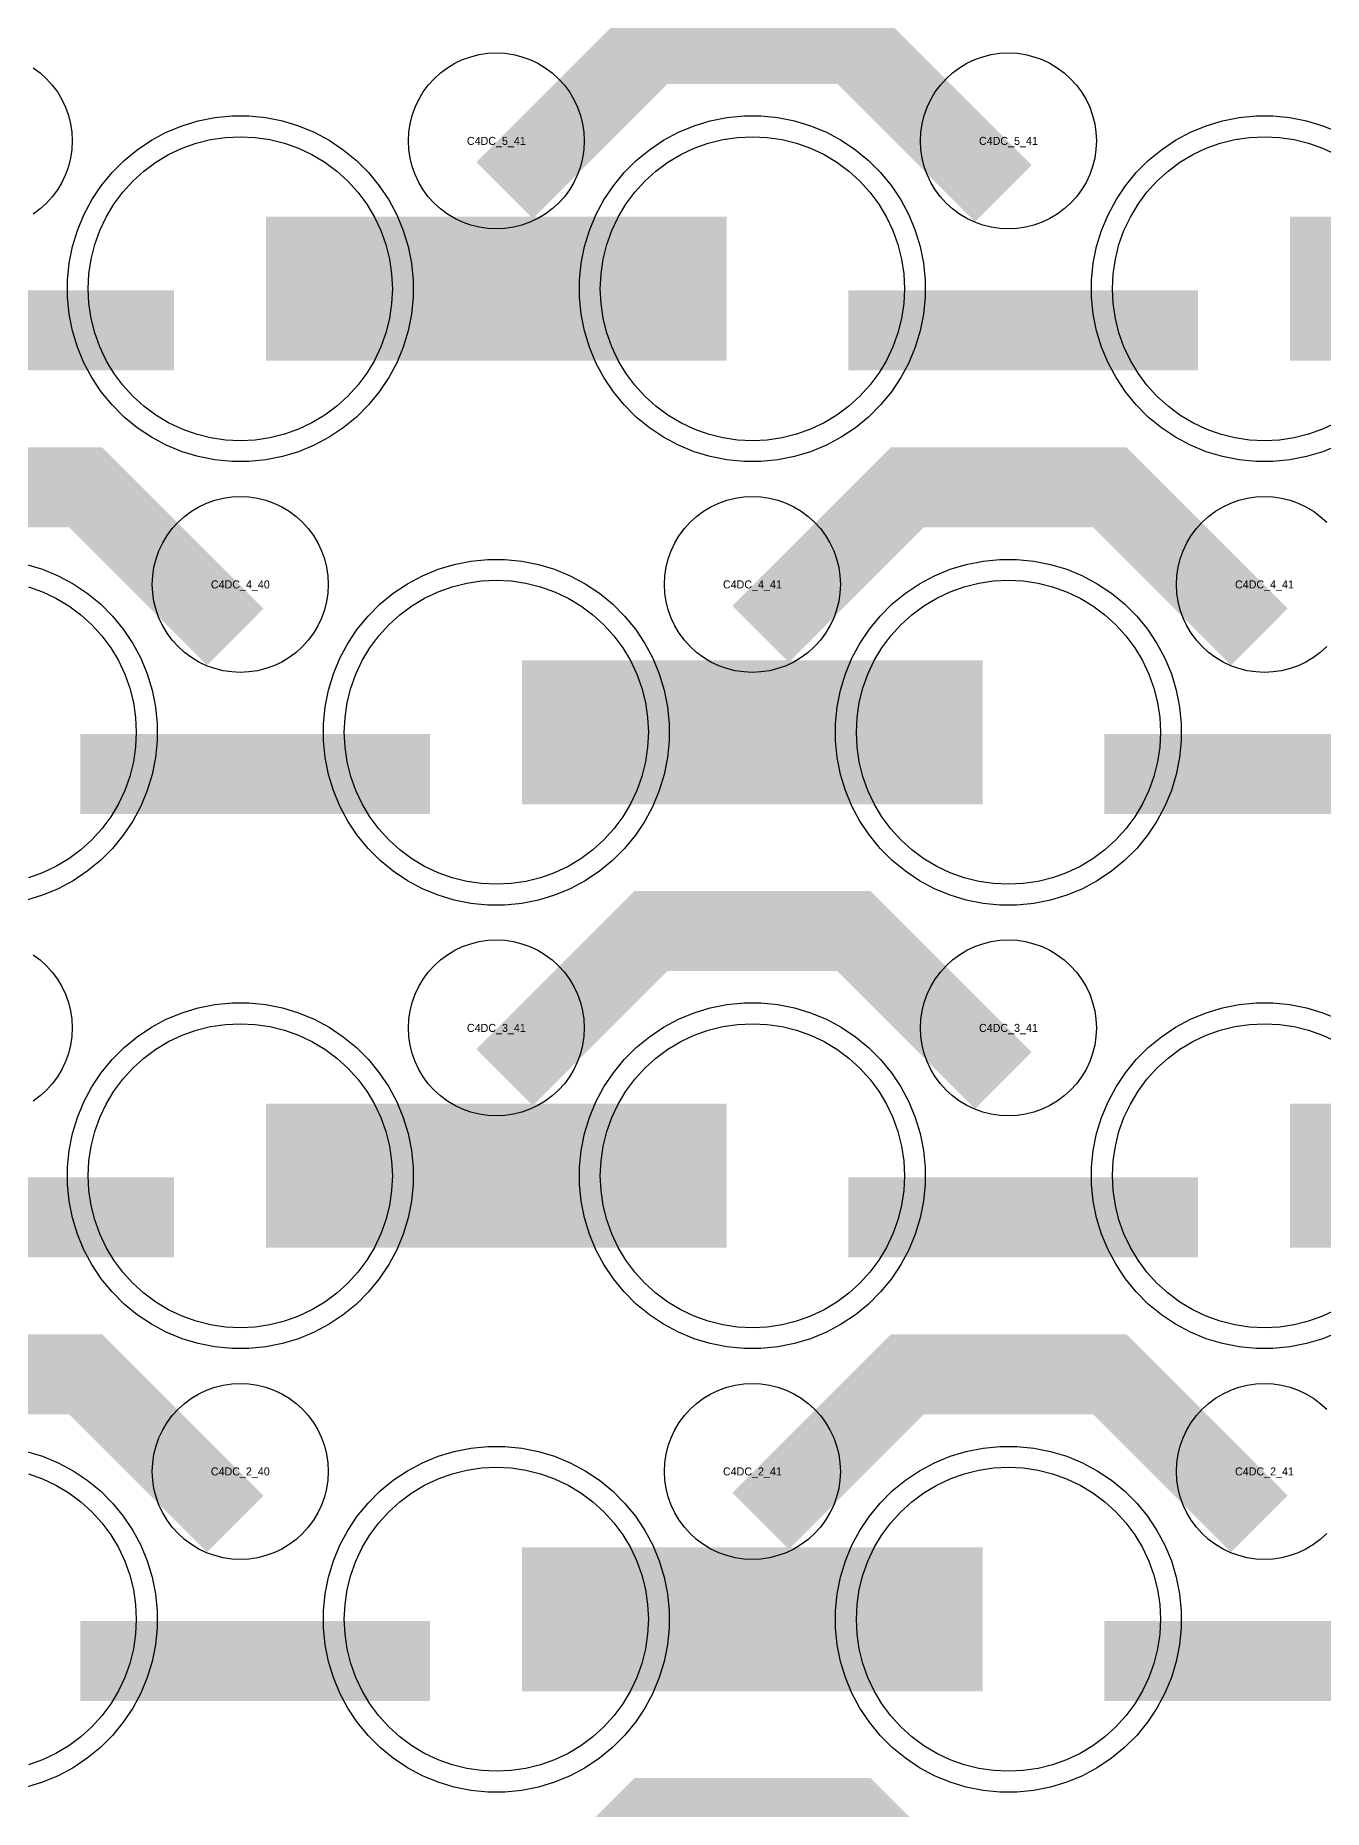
# Model space of a CAD drawing. Extents: x -11880 to 11880, y -14992 to 14992.
# Drawn here: x 976 to 1378, y -14622 to -14068 of the extents above; entities that cross this region are included whole.
import ezdxf
from ezdxf.enums import TextEntityAlignment as Align

# ---------------------------------------------------------------- set-up
doc = ezdxf.new("R2010")
doc.units = 0
doc.header["$MEASUREMENT"] = 0
for name, color, linetype in [('GDS_775_DT_237', 138, 'CONTINUOUS'), ('RDL1_FS', 34, 'CONTINUOUS'), ('RDL_BS', 160, 'CONTINUOUS')]:
    doc.layers.add(name, color=color, linetype=linetype)

msp = doc.modelspace()

# ---------------------------------------------------------------- linework, layer by layer
at = {"layer": 'RDL1_FS', "color": 241, "true_color": 0xf7abae}
for points in [[(1040, -14194.254), (1035.343, -14194.025), (1030.732, -14193.341), (1026.209, -14192.209), (1021.819, -14190.637), (1017.605, -14188.645), (1013.605, -14186.247), (1009.86, -14183.469), (1006.406, -14180.339), (1003.276, -14176.885), (1000.498, -14173.14), (998.1, -14169.14), (996.108, -14164.926), (994.536, -14160.536), (993.404, -14156.013), (992.72, -14151.402), (992.491, -14146.745), (992.72, -14142.088), (993.404, -14137.477), (994.536, -14132.954), (996.108, -14128.564), (998.1, -14124.35), (1000.498, -14120.35), (1003.276, -14116.605), (1006.406, -14113.151), (1009.86, -14110.021), (1013.605, -14107.243), (1017.605, -14104.845), (1021.819, -14102.853), (1026.209, -14101.281), (1030.732, -14100.149), (1035.343, -14099.465), (1040, -14099.236), (1044.657, -14099.465), (1049.268, -14100.149), (1053.791, -14101.281), (1058.181, -14102.853), (1062.395, -14104.845), (1066.395, -14107.243), (1070.14, -14110.021), (1073.594, -14113.151), (1076.724, -14116.605), (1079.502, -14120.35), (1081.9, -14124.35), (1083.892, -14128.564), (1085.464, -14132.954), (1086.596, -14137.477), (1087.28, -14142.088), (1087.509, -14146.745), (1087.28, -14151.402), (1086.596, -14156.013), (1085.464, -14160.536), (1083.892, -14164.926), (1081.9, -14169.14), (1079.502, -14173.14), (1076.724, -14176.885), (1073.594, -14180.339), (1070.14, -14183.469), (1066.395, -14186.247), (1062.395, -14188.645), (1058.181, -14190.637), (1053.791, -14192.209), (1049.268, -14193.341), (1044.657, -14194.025)], [(1200, -14194.254), (1195.343, -14194.025), (1190.732, -14193.341), (1186.209, -14192.209), (1181.819, -14190.637), (1177.605, -14188.645), (1173.605, -14186.247), (1169.86, -14183.469), (1166.406, -14180.339), (1163.276, -14176.885), (1160.498, -14173.14), (1158.1, -14169.14), (1156.108, -14164.926), (1154.536, -14160.536), (1153.404, -14156.013), (1152.72, -14151.402), (1152.491, -14146.745), (1152.72, -14142.088), (1153.404, -14137.477), (1154.536, -14132.954), (1156.108, -14128.564), (1158.1, -14124.35), (1160.498, -14120.35), (1163.276, -14116.605), (1166.406, -14113.151), (1169.86, -14110.021), (1173.605, -14107.243), (1177.605, -14104.845), (1181.819, -14102.853), (1186.209, -14101.281), (1190.732, -14100.149), (1195.343, -14099.465), (1200, -14099.236), (1204.657, -14099.465), (1209.268, -14100.149), (1213.791, -14101.281), (1218.181, -14102.853), (1222.395, -14104.845), (1226.395, -14107.243), (1230.14, -14110.021), (1233.594, -14113.151), (1236.724, -14116.605), (1239.502, -14120.35), (1241.9, -14124.35), (1243.892, -14128.564), (1245.464, -14132.954), (1246.596, -14137.477), (1247.28, -14142.088), (1247.509, -14146.745), (1247.28, -14151.402), (1246.596, -14156.013), (1245.464, -14160.536), (1243.892, -14164.926), (1241.9, -14169.14), (1239.502, -14173.14), (1236.724, -14176.885), (1233.594, -14180.339), (1230.14, -14183.469), (1226.395, -14186.247), (1222.395, -14188.645), (1218.181, -14190.637), (1213.791, -14192.209), (1209.268, -14193.341), (1204.657, -14194.025)], [(1120, -14332.819), (1115.343, -14332.59), (1110.732, -14331.906), (1106.209, -14330.774), (1101.819, -14329.202), (1097.605, -14327.21), (1093.605, -14324.812), (1089.86, -14322.034), (1086.406, -14318.904), (1083.276, -14315.45), (1080.498, -14311.705), (1078.1, -14307.705), (1076.108, -14303.491), (1074.536, -14299.101), (1073.404, -14294.578), (1072.72, -14289.967), (1072.491, -14285.31), (1072.72, -14280.653), (1073.404, -14276.042), (1074.536, -14271.519), (1076.108, -14267.129), (1078.1, -14262.915), (1080.498, -14258.915), (1083.276, -14255.17), (1086.406, -14251.716), (1089.86, -14248.586), (1093.605, -14245.808), (1097.605, -14243.41), (1101.819, -14241.418), (1106.209, -14239.846), (1110.732, -14238.714), (1115.343, -14238.03), (1120, -14237.801), (1124.657, -14238.03), (1129.268, -14238.714), (1133.791, -14239.846), (1138.181, -14241.418), (1142.395, -14243.41), (1146.395, -14245.808), (1150.14, -14248.586), (1153.594, -14251.716), (1156.724, -14255.17), (1159.502, -14258.915), (1161.9, -14262.915), (1163.892, -14267.129), (1165.464, -14271.519), (1166.596, -14276.042), (1167.28, -14280.653), (1167.509, -14285.31), (1167.28, -14289.967), (1166.596, -14294.578), (1165.464, -14299.101), (1163.892, -14303.491), (1161.9, -14307.705), (1159.502, -14311.705), (1156.724, -14315.45), (1153.594, -14318.904), (1150.14, -14322.034), (1146.395, -14324.812), (1142.395, -14327.21), (1138.181, -14329.202), (1133.791, -14330.774), (1129.268, -14331.906), (1124.657, -14332.59)], [(1280, -14332.819), (1275.343, -14332.59), (1270.732, -14331.906), (1266.209, -14330.774), (1261.819, -14329.202), (1257.605, -14327.21), (1253.605, -14324.812), (1249.86, -14322.034), (1246.406, -14318.904), (1243.276, -14315.45), (1240.498, -14311.705), (1238.1, -14307.705), (1236.108, -14303.491), (1234.536, -14299.101), (1233.404, -14294.578), (1232.72, -14289.967), (1232.491, -14285.31), (1232.72, -14280.653), (1233.404, -14276.042), (1234.536, -14271.519), (1236.108, -14267.129), (1238.1, -14262.915), (1240.498, -14258.915), (1243.276, -14255.17), (1246.406, -14251.716), (1249.86, -14248.586), (1253.605, -14245.808), (1257.605, -14243.41), (1261.819, -14241.418), (1266.209, -14239.846), (1270.732, -14238.714), (1275.343, -14238.03), (1280, -14237.801), (1284.657, -14238.03), (1289.268, -14238.714), (1293.791, -14239.846), (1298.181, -14241.418), (1302.395, -14243.41), (1306.395, -14245.808), (1310.14, -14248.586), (1313.594, -14251.716), (1316.724, -14255.17), (1319.502, -14258.915), (1321.9, -14262.915), (1323.892, -14267.129), (1325.464, -14271.519), (1326.596, -14276.042), (1327.28, -14280.653), (1327.509, -14285.31), (1327.28, -14289.967), (1326.596, -14294.578), (1325.464, -14299.101), (1323.892, -14303.491), (1321.9, -14307.705), (1319.502, -14311.705), (1316.724, -14315.45), (1313.594, -14318.904), (1310.14, -14322.034), (1306.395, -14324.812), (1302.395, -14327.21), (1298.181, -14329.202), (1293.791, -14330.774), (1289.268, -14331.906), (1284.657, -14332.59)], [(1040, -14471.379), (1035.343, -14471.15), (1030.732, -14470.466), (1026.209, -14469.334), (1021.819, -14467.762), (1017.605, -14465.77), (1013.605, -14463.372), (1009.86, -14460.594), (1006.406, -14457.464), (1003.276, -14454.01), (1000.498, -14450.265), (998.1, -14446.265), (996.108, -14442.051), (994.536, -14437.661), (993.404, -14433.138), (992.72, -14428.527), (992.491, -14423.87), (992.72, -14419.213), (993.404, -14414.602), (994.536, -14410.079), (996.108, -14405.689), (998.1, -14401.475), (1000.498, -14397.475), (1003.276, -14393.73), (1006.406, -14390.276), (1009.86, -14387.146), (1013.605, -14384.368), (1017.605, -14381.97), (1021.819, -14379.978), (1026.209, -14378.406), (1030.732, -14377.274), (1035.343, -14376.59), (1040, -14376.361), (1044.657, -14376.59), (1049.268, -14377.274), (1053.791, -14378.406), (1058.181, -14379.978), (1062.395, -14381.97), (1066.395, -14384.368), (1070.14, -14387.146), (1073.594, -14390.276), (1076.724, -14393.73), (1079.502, -14397.475), (1081.9, -14401.475), (1083.892, -14405.689), (1085.464, -14410.079), (1086.596, -14414.602), (1087.28, -14419.213), (1087.509, -14423.87), (1087.28, -14428.527), (1086.596, -14433.138), (1085.464, -14437.661), (1083.892, -14442.051), (1081.9, -14446.265), (1079.502, -14450.265), (1076.724, -14454.01), (1073.594, -14457.464), (1070.14, -14460.594), (1066.395, -14463.372), (1062.395, -14465.77), (1058.181, -14467.762), (1053.791, -14469.334), (1049.268, -14470.466), (1044.657, -14471.15)], [(1200, -14471.379), (1195.343, -14471.15), (1190.732, -14470.466), (1186.209, -14469.334), (1181.819, -14467.762), (1177.605, -14465.77), (1173.605, -14463.372), (1169.86, -14460.594), (1166.406, -14457.464), (1163.276, -14454.01), (1160.498, -14450.265), (1158.1, -14446.265), (1156.108, -14442.051), (1154.536, -14437.661), (1153.404, -14433.138), (1152.72, -14428.527), (1152.491, -14423.87), (1152.72, -14419.213), (1153.404, -14414.602), (1154.536, -14410.079), (1156.108, -14405.689), (1158.1, -14401.475), (1160.498, -14397.475), (1163.276, -14393.73), (1166.406, -14390.276), (1169.86, -14387.146), (1173.605, -14384.368), (1177.605, -14381.97), (1181.819, -14379.978), (1186.209, -14378.406), (1190.732, -14377.274), (1195.343, -14376.59), (1200, -14376.361), (1204.657, -14376.59), (1209.268, -14377.274), (1213.791, -14378.406), (1218.181, -14379.978), (1222.395, -14381.97), (1226.395, -14384.368), (1230.14, -14387.146), (1233.594, -14390.276), (1236.724, -14393.73), (1239.502, -14397.475), (1241.9, -14401.475), (1243.892, -14405.689), (1245.464, -14410.079), (1246.596, -14414.602), (1247.28, -14419.213), (1247.509, -14423.87), (1247.28, -14428.527), (1246.596, -14433.138), (1245.464, -14437.661), (1243.892, -14442.051), (1241.9, -14446.265), (1239.502, -14450.265), (1236.724, -14454.01), (1233.594, -14457.464), (1230.14, -14460.594), (1226.395, -14463.372), (1222.395, -14465.77), (1218.181, -14467.762), (1213.791, -14469.334), (1209.268, -14470.466), (1204.657, -14471.15)], [(1120, -14609.944), (1115.343, -14609.715), (1110.732, -14609.031), (1106.209, -14607.899), (1101.819, -14606.327), (1097.605, -14604.335), (1093.605, -14601.937), (1089.86, -14599.159), (1086.406, -14596.029), (1083.276, -14592.575), (1080.498, -14588.83), (1078.1, -14584.83), (1076.108, -14580.616), (1074.536, -14576.226), (1073.404, -14571.703), (1072.72, -14567.092), (1072.491, -14562.435), (1072.72, -14557.778), (1073.404, -14553.167), (1074.536, -14548.644), (1076.108, -14544.254), (1078.1, -14540.04), (1080.498, -14536.04), (1083.276, -14532.295), (1086.406, -14528.841), (1089.86, -14525.711), (1093.605, -14522.933), (1097.605, -14520.535), (1101.819, -14518.543), (1106.209, -14516.971), (1110.732, -14515.839), (1115.343, -14515.155), (1120, -14514.926), (1124.657, -14515.155), (1129.268, -14515.839), (1133.791, -14516.971), (1138.181, -14518.543), (1142.395, -14520.535), (1146.395, -14522.933), (1150.14, -14525.711), (1153.594, -14528.841), (1156.724, -14532.295), (1159.502, -14536.04), (1161.9, -14540.04), (1163.892, -14544.254), (1165.464, -14548.644), (1166.596, -14553.167), (1167.28, -14557.778), (1167.509, -14562.435), (1167.28, -14567.092), (1166.596, -14571.703), (1165.464, -14576.226), (1163.892, -14580.616), (1161.9, -14584.83), (1159.502, -14588.83), (1156.724, -14592.575), (1153.594, -14596.029), (1150.14, -14599.159), (1146.395, -14601.937), (1142.395, -14604.335), (1138.181, -14606.327), (1133.791, -14607.899), (1129.268, -14609.031), (1124.657, -14609.715)], [(1280, -14609.944), (1275.343, -14609.715), (1270.732, -14609.031), (1266.209, -14607.899), (1261.819, -14606.327), (1257.605, -14604.335), (1253.605, -14601.937), (1249.86, -14599.159), (1246.406, -14596.029), (1243.276, -14592.575), (1240.498, -14588.83), (1238.1, -14584.83), (1236.108, -14580.616), (1234.536, -14576.226), (1233.404, -14571.703), (1232.72, -14567.092), (1232.491, -14562.435), (1232.72, -14557.778), (1233.404, -14553.167), (1234.536, -14548.644), (1236.108, -14544.254), (1238.1, -14540.04), (1240.498, -14536.04), (1243.276, -14532.295), (1246.406, -14528.841), (1249.86, -14525.711), (1253.605, -14522.933), (1257.605, -14520.535), (1261.819, -14518.543), (1266.209, -14516.971), (1270.732, -14515.839), (1275.343, -14515.155), (1280, -14514.926), (1284.657, -14515.155), (1289.268, -14515.839), (1293.791, -14516.971), (1298.181, -14518.543), (1302.395, -14520.535), (1306.395, -14522.933), (1310.14, -14525.711), (1313.594, -14528.841), (1316.724, -14532.295), (1319.502, -14536.04), (1321.9, -14540.04), (1323.892, -14544.254), (1325.464, -14548.644), (1326.596, -14553.167), (1327.28, -14557.778), (1327.509, -14562.435), (1327.28, -14567.092), (1326.596, -14571.703), (1325.464, -14576.226), (1323.892, -14580.616), (1321.9, -14584.83), (1319.502, -14588.83), (1316.724, -14592.575), (1313.594, -14596.029), (1310.14, -14599.159), (1306.395, -14601.937), (1302.395, -14604.335), (1298.181, -14606.327), (1293.791, -14607.899), (1289.268, -14609.031), (1284.657, -14609.715)]]:
    msp.add_lwpolyline(points, close=True, dxfattribs=at)
for points in [[(1382.395, -14188.645), (1378.181, -14190.637), (1373.791, -14192.209), (1369.268, -14193.341), (1364.657, -14194.025), (1360, -14194.254), (1355.343, -14194.025), (1350.732, -14193.341), (1346.209, -14192.209), (1341.819, -14190.637), (1337.605, -14188.645), (1333.605, -14186.247), (1329.86, -14183.469), (1326.406, -14180.339), (1323.276, -14176.885), (1320.498, -14173.14), (1318.1, -14169.14), (1316.108, -14164.926), (1314.536, -14160.536), (1313.404, -14156.013), (1312.72, -14151.402), (1312.491, -14146.745), (1312.72, -14142.088), (1313.404, -14137.477), (1314.536, -14132.954), (1316.108, -14128.564), (1318.1, -14124.35), (1320.498, -14120.35), (1323.276, -14116.605), (1326.406, -14113.151), (1329.86, -14110.021), (1333.605, -14107.243), (1337.605, -14104.845), (1341.819, -14102.853), (1346.209, -14101.281), (1350.732, -14100.149), (1355.343, -14099.465), (1360, -14099.236), (1364.657, -14099.465), (1369.268, -14100.149), (1373.791, -14101.281), (1378.181, -14102.853), (1382.395, -14104.845)], [(973.791, -14239.846), (978.181, -14241.418), (982.395, -14243.41), (986.395, -14245.808), (990.14, -14248.586), (993.594, -14251.716), (996.724, -14255.17), (999.502, -14258.915), (1001.9, -14262.915), (1003.892, -14267.129), (1005.464, -14271.519), (1006.596, -14276.042), (1007.28, -14280.653), (1007.509, -14285.31), (1007.28, -14289.967), (1006.596, -14294.578), (1005.464, -14299.101), (1003.892, -14303.491), (1001.9, -14307.705), (999.502, -14311.705), (996.724, -14315.45), (993.594, -14318.904), (990.14, -14322.034), (986.395, -14324.812), (982.395, -14327.21), (978.181, -14329.202), (973.791, -14330.774)], [(1382.395, -14465.77), (1378.181, -14467.762), (1373.791, -14469.334), (1369.268, -14470.466), (1364.657, -14471.15), (1360, -14471.379), (1355.343, -14471.15), (1350.732, -14470.466), (1346.209, -14469.334), (1341.819, -14467.762), (1337.605, -14465.77), (1333.605, -14463.372), (1329.86, -14460.594), (1326.406, -14457.464), (1323.276, -14454.01), (1320.498, -14450.265), (1318.1, -14446.265), (1316.108, -14442.051), (1314.536, -14437.661), (1313.404, -14433.138), (1312.72, -14428.527), (1312.491, -14423.87), (1312.72, -14419.213), (1313.404, -14414.602), (1314.536, -14410.079), (1316.108, -14405.689), (1318.1, -14401.475), (1320.498, -14397.475), (1323.276, -14393.73), (1326.406, -14390.276), (1329.86, -14387.146), (1333.605, -14384.368), (1337.605, -14381.97), (1341.819, -14379.978), (1346.209, -14378.406), (1350.732, -14377.274), (1355.343, -14376.59), (1360, -14376.361), (1364.657, -14376.59), (1369.268, -14377.274), (1373.791, -14378.406), (1378.181, -14379.978), (1382.395, -14381.97)], [(973.791, -14516.971), (978.181, -14518.543), (982.395, -14520.535), (986.395, -14522.933), (990.14, -14525.711), (993.594, -14528.841), (996.724, -14532.295), (999.502, -14536.04), (1001.9, -14540.04), (1003.892, -14544.254), (1005.464, -14548.644), (1006.596, -14553.167), (1007.28, -14557.778), (1007.509, -14562.435), (1007.28, -14567.092), (1006.596, -14571.703), (1005.464, -14576.226), (1003.892, -14580.616), (1001.9, -14584.83), (999.502, -14588.83), (996.724, -14592.575), (993.594, -14596.029), (990.14, -14599.159), (986.395, -14601.937), (982.395, -14604.335), (978.181, -14606.327), (973.791, -14607.899)]]:
    msp.add_lwpolyline(points, dxfattribs=at)
for points in [[(1048.002, -14146.745, 45, 45, 0), (1120.002, -14146.745, 45, 45, 0)], [(1120.002, -14146.745, 45, 45, 0), (1192.002, -14146.745, 45, 45, 0)], [(1368.002, -14146.745, 45, 45, 0), (1440.002, -14146.745, 45, 45, 0)], [(1128.002, -14285.31, 45, 45, 0), (1200.002, -14285.31, 45, 45, 0)], [(1200.002, -14285.31, 45, 45, 0), (1272.002, -14285.31, 45, 45, 0)], [(1048.002, -14423.87, 45, 45, 0), (1120.002, -14423.87, 45, 45, 0)], [(1120.002, -14423.87, 45, 45, 0), (1192.002, -14423.87, 45, 45, 0)], [(1368.002, -14423.87, 45, 45, 0), (1440.002, -14423.87, 45, 45, 0)], [(1128.002, -14562.435, 45, 45, 0), (1200.002, -14562.435, 45, 45, 0)], [(1200.002, -14562.435, 45, 45, 0), (1272.002, -14562.435, 45, 45, 0)]]:
    msp.add_lwpolyline(points, format="xyseb", dxfattribs=at)
at = {"layer": 'RDL_BS'}
for points in [[(1122.562, -14116.059, 25, 25, 0), (1168.377, -14070.244, 25, 25, 0), (1201.93, -14070.244, 25, 25, 0)], [(1278.401, -14116.958, 25, 25, 0), (1231.687, -14070.244, 25, 25, 0), (1201.929, -14070.244, 25, 25, 0)], [(1038.401, -14255.523, 25, 25, 0), (991.687, -14208.809, 25, 25, 0), (961.929, -14208.809, 25, 25, 0)], [(1202.562, -14254.624, 25, 25, 0), (1248.377, -14208.809, 25, 25, 0), (1281.93, -14208.809, 25, 25, 0)], [(1358.401, -14255.523, 25, 25, 0), (1311.687, -14208.809, 25, 25, 0), (1281.929, -14208.809, 25, 25, 0)], [(1122.562, -14393.184, 25, 25, 0), (1168.377, -14347.369, 25, 25, 0), (1201.93, -14347.369, 25, 25, 0)], [(1278.401, -14394.083, 25, 25, 0), (1231.687, -14347.369, 25, 25, 0), (1201.929, -14347.369, 25, 25, 0)], [(1038.401, -14532.648, 25, 25, 0), (991.687, -14485.934, 25, 25, 0), (961.929, -14485.934, 25, 25, 0)], [(1202.562, -14531.749, 25, 25, 0), (1248.377, -14485.934, 25, 25, 0), (1281.93, -14485.934, 25, 25, 0)], [(1358.401, -14532.648, 25, 25, 0), (1311.687, -14485.934, 25, 25, 0), (1281.929, -14485.934, 25, 25, 0)], [(1122.562, -14670.314, 25, 25, 0), (1168.377, -14624.499, 25, 25, 0), (1201.93, -14624.499, 25, 25, 0)], [(1278.401, -14671.213, 25, 25, 0), (1231.687, -14624.499, 25, 25, 0), (1201.929, -14624.499, 25, 25, 0)]]:
    msp.add_lwpolyline(points, format="xyseb", dxfattribs=at)
for points in [[(975.28, -14077.7), (977.443, -14079.303), (979.442, -14081.115), (981.254, -14083.114), (982.857, -14085.277), (984.25, -14087.601), (985.402, -14090.038), (986.309, -14092.573), (986.966, -14095.192), (987.362, -14097.864), (987.494, -14100.557), (987.362, -14103.25), (986.966, -14105.922), (986.309, -14108.541), (985.402, -14111.076), (984.25, -14113.513), (982.857, -14115.837), (981.254, -14118), (979.442, -14119.999), (977.443, -14121.811), (975.28, -14123.414)], [(1379.442, -14258.564), (1377.443, -14260.376), (1375.28, -14261.979), (1372.956, -14263.372), (1370.519, -14264.524), (1367.984, -14265.431), (1365.365, -14266.088), (1362.693, -14266.484), (1360, -14266.616), (1357.307, -14266.484), (1354.635, -14266.088), (1352.016, -14265.431), (1349.481, -14264.524), (1347.044, -14263.372), (1344.72, -14261.979), (1342.557, -14260.376), (1340.558, -14258.564), (1338.746, -14256.565), (1337.143, -14254.402), (1335.75, -14252.078), (1334.598, -14249.641), (1333.691, -14247.106), (1333.034, -14244.487), (1332.638, -14241.815), (1332.506, -14239.122), (1332.638, -14236.429), (1333.034, -14233.757), (1333.691, -14231.138), (1334.598, -14228.603), (1335.75, -14226.166), (1337.143, -14223.842), (1338.746, -14221.679), (1340.558, -14219.68), (1342.557, -14217.868), (1344.72, -14216.265), (1347.044, -14214.872), (1349.481, -14213.72), (1352.016, -14212.813), (1354.635, -14212.156), (1357.307, -14211.76), (1360, -14211.628), (1362.693, -14211.76), (1365.365, -14212.156), (1367.984, -14212.813), (1370.519, -14213.72), (1372.956, -14214.872), (1375.28, -14216.265), (1377.443, -14217.868), (1379.442, -14219.68)], [(975.28, -14354.825), (977.443, -14356.428), (979.442, -14358.24), (981.254, -14360.239), (982.857, -14362.402), (984.25, -14364.726), (985.402, -14367.163), (986.309, -14369.698), (986.966, -14372.317), (987.362, -14374.989), (987.494, -14377.682), (987.362, -14380.375), (986.966, -14383.047), (986.309, -14385.666), (985.402, -14388.201), (984.25, -14390.638), (982.857, -14392.962), (981.254, -14395.125), (979.442, -14397.124), (977.443, -14398.936), (975.28, -14400.539)], [(1379.442, -14535.689), (1377.443, -14537.501), (1375.28, -14539.104), (1372.956, -14540.497), (1370.519, -14541.649), (1367.984, -14542.556), (1365.365, -14543.213), (1362.693, -14543.609), (1360, -14543.741), (1357.307, -14543.609), (1354.635, -14543.213), (1352.016, -14542.556), (1349.481, -14541.649), (1347.044, -14540.497), (1344.72, -14539.104), (1342.557, -14537.501), (1340.558, -14535.689), (1338.746, -14533.69), (1337.143, -14531.527), (1335.75, -14529.203), (1334.598, -14526.766), (1333.691, -14524.231), (1333.034, -14521.612), (1332.638, -14518.94), (1332.506, -14516.247), (1332.638, -14513.554), (1333.034, -14510.882), (1333.691, -14508.263), (1334.598, -14505.728), (1335.75, -14503.291), (1337.143, -14500.967), (1338.746, -14498.804), (1340.558, -14496.805), (1342.557, -14494.993), (1344.72, -14493.39), (1347.044, -14491.997), (1349.481, -14490.845), (1352.016, -14489.938), (1354.635, -14489.281), (1357.307, -14488.885), (1360, -14488.753), (1362.693, -14488.885), (1365.365, -14489.281), (1367.984, -14489.938), (1370.519, -14490.845), (1372.956, -14491.997), (1375.28, -14493.39), (1377.443, -14494.993), (1379.442, -14496.805)]]:
    msp.add_lwpolyline(points, dxfattribs=at)
for points in [[(1120, -14128.051), (1117.307, -14127.919), (1114.635, -14127.523), (1112.016, -14126.866), (1109.481, -14125.959), (1107.044, -14124.807), (1104.72, -14123.414), (1102.557, -14121.811), (1100.558, -14119.999), (1098.746, -14118), (1097.143, -14115.837), (1095.75, -14113.513), (1094.598, -14111.076), (1093.691, -14108.541), (1093.034, -14105.922), (1092.638, -14103.25), (1092.506, -14100.557), (1092.638, -14097.864), (1093.034, -14095.192), (1093.691, -14092.573), (1094.598, -14090.038), (1095.75, -14087.601), (1097.143, -14085.277), (1098.746, -14083.114), (1100.558, -14081.115), (1102.557, -14079.303), (1104.72, -14077.7), (1107.044, -14076.307), (1109.481, -14075.155), (1112.016, -14074.248), (1114.635, -14073.591), (1117.307, -14073.195), (1120, -14073.063), (1122.693, -14073.195), (1125.365, -14073.591), (1127.984, -14074.248), (1130.519, -14075.155), (1132.956, -14076.307), (1135.28, -14077.7), (1137.443, -14079.303), (1139.442, -14081.115), (1141.254, -14083.114), (1142.857, -14085.277), (1144.25, -14087.601), (1145.402, -14090.038), (1146.309, -14092.573), (1146.966, -14095.192), (1147.362, -14097.864), (1147.494, -14100.557), (1147.362, -14103.25), (1146.966, -14105.922), (1146.309, -14108.541), (1145.402, -14111.076), (1144.25, -14113.513), (1142.857, -14115.837), (1141.254, -14118), (1139.442, -14119.999), (1137.443, -14121.811), (1135.28, -14123.414), (1132.956, -14124.807), (1130.519, -14125.959), (1127.984, -14126.866), (1125.365, -14127.523), (1122.693, -14127.919)], [(1280, -14128.051), (1277.307, -14127.919), (1274.635, -14127.523), (1272.016, -14126.866), (1269.481, -14125.959), (1267.044, -14124.807), (1264.72, -14123.414), (1262.557, -14121.811), (1260.558, -14119.999), (1258.746, -14118), (1257.143, -14115.837), (1255.75, -14113.513), (1254.598, -14111.076), (1253.691, -14108.541), (1253.034, -14105.922), (1252.638, -14103.25), (1252.506, -14100.557), (1252.638, -14097.864), (1253.034, -14095.192), (1253.691, -14092.573), (1254.598, -14090.038), (1255.75, -14087.601), (1257.143, -14085.277), (1258.746, -14083.114), (1260.558, -14081.115), (1262.557, -14079.303), (1264.72, -14077.7), (1267.044, -14076.307), (1269.481, -14075.155), (1272.016, -14074.248), (1274.635, -14073.591), (1277.307, -14073.195), (1280, -14073.063), (1282.693, -14073.195), (1285.365, -14073.591), (1287.984, -14074.248), (1290.519, -14075.155), (1292.956, -14076.307), (1295.28, -14077.7), (1297.443, -14079.303), (1299.442, -14081.115), (1301.254, -14083.114), (1302.857, -14085.277), (1304.25, -14087.601), (1305.402, -14090.038), (1306.309, -14092.573), (1306.966, -14095.192), (1307.362, -14097.864), (1307.494, -14100.557), (1307.362, -14103.25), (1306.966, -14105.922), (1306.309, -14108.541), (1305.402, -14111.076), (1304.25, -14113.513), (1302.857, -14115.837), (1301.254, -14118), (1299.442, -14119.999), (1297.443, -14121.811), (1295.28, -14123.414), (1292.956, -14124.807), (1290.519, -14125.959), (1287.984, -14126.866), (1285.365, -14127.523), (1282.693, -14127.919)], [(1040, -14266.616), (1037.307, -14266.484), (1034.635, -14266.088), (1032.016, -14265.431), (1029.481, -14264.524), (1027.044, -14263.372), (1024.72, -14261.979), (1022.557, -14260.376), (1020.558, -14258.564), (1018.746, -14256.565), (1017.143, -14254.402), (1015.75, -14252.078), (1014.598, -14249.641), (1013.691, -14247.106), (1013.034, -14244.487), (1012.638, -14241.815), (1012.506, -14239.122), (1012.638, -14236.429), (1013.034, -14233.757), (1013.691, -14231.138), (1014.598, -14228.603), (1015.75, -14226.166), (1017.143, -14223.842), (1018.746, -14221.679), (1020.558, -14219.68), (1022.557, -14217.868), (1024.72, -14216.265), (1027.044, -14214.872), (1029.481, -14213.72), (1032.016, -14212.813), (1034.635, -14212.156), (1037.307, -14211.76), (1040, -14211.628), (1042.693, -14211.76), (1045.365, -14212.156), (1047.984, -14212.813), (1050.519, -14213.72), (1052.956, -14214.872), (1055.28, -14216.265), (1057.443, -14217.868), (1059.442, -14219.68), (1061.254, -14221.679), (1062.857, -14223.842), (1064.25, -14226.166), (1065.402, -14228.603), (1066.309, -14231.138), (1066.966, -14233.757), (1067.362, -14236.429), (1067.494, -14239.122), (1067.362, -14241.815), (1066.966, -14244.487), (1066.309, -14247.106), (1065.402, -14249.641), (1064.25, -14252.078), (1062.857, -14254.402), (1061.254, -14256.565), (1059.442, -14258.564), (1057.443, -14260.376), (1055.28, -14261.979), (1052.956, -14263.372), (1050.519, -14264.524), (1047.984, -14265.431), (1045.365, -14266.088), (1042.693, -14266.484)], [(1200, -14266.616), (1197.307, -14266.484), (1194.635, -14266.088), (1192.016, -14265.431), (1189.481, -14264.524), (1187.044, -14263.372), (1184.72, -14261.979), (1182.557, -14260.376), (1180.558, -14258.564), (1178.746, -14256.565), (1177.143, -14254.402), (1175.75, -14252.078), (1174.598, -14249.641), (1173.691, -14247.106), (1173.034, -14244.487), (1172.638, -14241.815), (1172.506, -14239.122), (1172.638, -14236.429), (1173.034, -14233.757), (1173.691, -14231.138), (1174.598, -14228.603), (1175.75, -14226.166), (1177.143, -14223.842), (1178.746, -14221.679), (1180.558, -14219.68), (1182.557, -14217.868), (1184.72, -14216.265), (1187.044, -14214.872), (1189.481, -14213.72), (1192.016, -14212.813), (1194.635, -14212.156), (1197.307, -14211.76), (1200, -14211.628), (1202.693, -14211.76), (1205.365, -14212.156), (1207.984, -14212.813), (1210.519, -14213.72), (1212.956, -14214.872), (1215.28, -14216.265), (1217.443, -14217.868), (1219.442, -14219.68), (1221.254, -14221.679), (1222.857, -14223.842), (1224.25, -14226.166), (1225.402, -14228.603), (1226.309, -14231.138), (1226.966, -14233.757), (1227.362, -14236.429), (1227.494, -14239.122), (1227.362, -14241.815), (1226.966, -14244.487), (1226.309, -14247.106), (1225.402, -14249.641), (1224.25, -14252.078), (1222.857, -14254.402), (1221.254, -14256.565), (1219.442, -14258.564), (1217.443, -14260.376), (1215.28, -14261.979), (1212.956, -14263.372), (1210.519, -14264.524), (1207.984, -14265.431), (1205.365, -14266.088), (1202.693, -14266.484)], [(1120, -14405.176), (1117.307, -14405.044), (1114.635, -14404.648), (1112.016, -14403.991), (1109.481, -14403.084), (1107.044, -14401.932), (1104.72, -14400.539), (1102.557, -14398.936), (1100.558, -14397.124), (1098.746, -14395.125), (1097.143, -14392.962), (1095.75, -14390.638), (1094.598, -14388.201), (1093.691, -14385.666), (1093.034, -14383.047), (1092.638, -14380.375), (1092.506, -14377.682), (1092.638, -14374.989), (1093.034, -14372.317), (1093.691, -14369.698), (1094.598, -14367.163), (1095.75, -14364.726), (1097.143, -14362.402), (1098.746, -14360.239), (1100.558, -14358.24), (1102.557, -14356.428), (1104.72, -14354.825), (1107.044, -14353.432), (1109.481, -14352.28), (1112.016, -14351.373), (1114.635, -14350.716), (1117.307, -14350.32), (1120, -14350.188), (1122.693, -14350.32), (1125.365, -14350.716), (1127.984, -14351.373), (1130.519, -14352.28), (1132.956, -14353.432), (1135.28, -14354.825), (1137.443, -14356.428), (1139.442, -14358.24), (1141.254, -14360.239), (1142.857, -14362.402), (1144.25, -14364.726), (1145.402, -14367.163), (1146.309, -14369.698), (1146.966, -14372.317), (1147.362, -14374.989), (1147.494, -14377.682), (1147.362, -14380.375), (1146.966, -14383.047), (1146.309, -14385.666), (1145.402, -14388.201), (1144.25, -14390.638), (1142.857, -14392.962), (1141.254, -14395.125), (1139.442, -14397.124), (1137.443, -14398.936), (1135.28, -14400.539), (1132.956, -14401.932), (1130.519, -14403.084), (1127.984, -14403.991), (1125.365, -14404.648), (1122.693, -14405.044)], [(1280, -14405.176), (1277.307, -14405.044), (1274.635, -14404.648), (1272.016, -14403.991), (1269.481, -14403.084), (1267.044, -14401.932), (1264.72, -14400.539), (1262.557, -14398.936), (1260.558, -14397.124), (1258.746, -14395.125), (1257.143, -14392.962), (1255.75, -14390.638), (1254.598, -14388.201), (1253.691, -14385.666), (1253.034, -14383.047), (1252.638, -14380.375), (1252.506, -14377.682), (1252.638, -14374.989), (1253.034, -14372.317), (1253.691, -14369.698), (1254.598, -14367.163), (1255.75, -14364.726), (1257.143, -14362.402), (1258.746, -14360.239), (1260.558, -14358.24), (1262.557, -14356.428), (1264.72, -14354.825), (1267.044, -14353.432), (1269.481, -14352.28), (1272.016, -14351.373), (1274.635, -14350.716), (1277.307, -14350.32), (1280, -14350.188), (1282.693, -14350.32), (1285.365, -14350.716), (1287.984, -14351.373), (1290.519, -14352.28), (1292.956, -14353.432), (1295.28, -14354.825), (1297.443, -14356.428), (1299.442, -14358.24), (1301.254, -14360.239), (1302.857, -14362.402), (1304.25, -14364.726), (1305.402, -14367.163), (1306.309, -14369.698), (1306.966, -14372.317), (1307.362, -14374.989), (1307.494, -14377.682), (1307.362, -14380.375), (1306.966, -14383.047), (1306.309, -14385.666), (1305.402, -14388.201), (1304.25, -14390.638), (1302.857, -14392.962), (1301.254, -14395.125), (1299.442, -14397.124), (1297.443, -14398.936), (1295.28, -14400.539), (1292.956, -14401.932), (1290.519, -14403.084), (1287.984, -14403.991), (1285.365, -14404.648), (1282.693, -14405.044)], [(1040, -14543.741), (1037.307, -14543.609), (1034.635, -14543.213), (1032.016, -14542.556), (1029.481, -14541.649), (1027.044, -14540.497), (1024.72, -14539.104), (1022.557, -14537.501), (1020.558, -14535.689), (1018.746, -14533.69), (1017.143, -14531.527), (1015.75, -14529.203), (1014.598, -14526.766), (1013.691, -14524.231), (1013.034, -14521.612), (1012.638, -14518.94), (1012.506, -14516.247), (1012.638, -14513.554), (1013.034, -14510.882), (1013.691, -14508.263), (1014.598, -14505.728), (1015.75, -14503.291), (1017.143, -14500.967), (1018.746, -14498.804), (1020.558, -14496.805), (1022.557, -14494.993), (1024.72, -14493.39), (1027.044, -14491.997), (1029.481, -14490.845), (1032.016, -14489.938), (1034.635, -14489.281), (1037.307, -14488.885), (1040, -14488.753), (1042.693, -14488.885), (1045.365, -14489.281), (1047.984, -14489.938), (1050.519, -14490.845), (1052.956, -14491.997), (1055.28, -14493.39), (1057.443, -14494.993), (1059.442, -14496.805), (1061.254, -14498.804), (1062.857, -14500.967), (1064.25, -14503.291), (1065.402, -14505.728), (1066.309, -14508.263), (1066.966, -14510.882), (1067.362, -14513.554), (1067.494, -14516.247), (1067.362, -14518.94), (1066.966, -14521.612), (1066.309, -14524.231), (1065.402, -14526.766), (1064.25, -14529.203), (1062.857, -14531.527), (1061.254, -14533.69), (1059.442, -14535.689), (1057.443, -14537.501), (1055.28, -14539.104), (1052.956, -14540.497), (1050.519, -14541.649), (1047.984, -14542.556), (1045.365, -14543.213), (1042.693, -14543.609)], [(1200, -14543.741), (1197.307, -14543.609), (1194.635, -14543.213), (1192.016, -14542.556), (1189.481, -14541.649), (1187.044, -14540.497), (1184.72, -14539.104), (1182.557, -14537.501), (1180.558, -14535.689), (1178.746, -14533.69), (1177.143, -14531.527), (1175.75, -14529.203), (1174.598, -14526.766), (1173.691, -14524.231), (1173.034, -14521.612), (1172.638, -14518.94), (1172.506, -14516.247), (1172.638, -14513.554), (1173.034, -14510.882), (1173.691, -14508.263), (1174.598, -14505.728), (1175.75, -14503.291), (1177.143, -14500.967), (1178.746, -14498.804), (1180.558, -14496.805), (1182.557, -14494.993), (1184.72, -14493.39), (1187.044, -14491.997), (1189.481, -14490.845), (1192.016, -14489.938), (1194.635, -14489.281), (1197.307, -14488.885), (1200, -14488.753), (1202.693, -14488.885), (1205.365, -14489.281), (1207.984, -14489.938), (1210.519, -14490.845), (1212.956, -14491.997), (1215.28, -14493.39), (1217.443, -14494.993), (1219.442, -14496.805), (1221.254, -14498.804), (1222.857, -14500.967), (1224.25, -14503.291), (1225.402, -14505.728), (1226.309, -14508.263), (1226.966, -14510.882), (1227.362, -14513.554), (1227.494, -14516.247), (1227.362, -14518.94), (1226.966, -14521.612), (1226.309, -14524.231), (1225.402, -14526.766), (1224.25, -14529.203), (1222.857, -14531.527), (1221.254, -14533.69), (1219.442, -14535.689), (1217.443, -14537.501), (1215.28, -14539.104), (1212.956, -14540.497), (1210.519, -14541.649), (1207.984, -14542.556), (1205.365, -14543.213), (1202.693, -14543.609)]]:
    msp.add_lwpolyline(points, close=True, dxfattribs=at)
at = {"layer": 'RDL_BS', "color": 241, "true_color": 0xf7abae}
for points in [[(1037.356, -14200.745), (1032.062, -14200.228), (1026.835, -14199.182), (1021.795, -14197.651), (1016.885, -14195.62), (1012.223, -14193.128), (1007.809, -14190.181), (1003.708, -14186.819), (999.926, -14183.037), (996.564, -14178.936), (993.617, -14174.522), (991.125, -14169.86), (989.094, -14164.95), (987.563, -14159.91), (986.517, -14154.683), (986, -14149.389), (986, -14144.101), (986.517, -14138.807), (987.563, -14133.58), (989.094, -14128.54), (991.125, -14123.63), (993.617, -14118.968), (996.564, -14114.554), (999.926, -14110.453), (1003.708, -14106.671), (1007.809, -14103.309), (1012.223, -14100.362), (1016.885, -14097.87), (1021.795, -14095.839), (1026.835, -14094.308), (1032.062, -14093.262), (1037.356, -14092.745), (1042.644, -14092.745), (1047.938, -14093.262), (1053.165, -14094.308), (1058.205, -14095.839), (1063.115, -14097.87), (1067.777, -14100.362), (1072.191, -14103.309), (1076.292, -14106.671), (1080.074, -14110.453), (1083.436, -14114.554), (1086.383, -14118.968), (1088.875, -14123.63), (1090.906, -14128.54), (1092.437, -14133.58), (1093.483, -14138.807), (1094, -14144.101), (1094, -14149.389), (1093.483, -14154.683), (1092.437, -14159.91), (1090.906, -14164.95), (1088.875, -14169.86), (1086.383, -14174.522), (1083.436, -14178.936), (1080.074, -14183.037), (1076.292, -14186.819), (1072.191, -14190.181), (1067.777, -14193.128), (1063.115, -14195.62), (1058.205, -14197.651), (1053.165, -14199.182), (1047.938, -14200.228), (1042.644, -14200.745)], [(1197.356, -14200.745), (1192.062, -14200.228), (1186.835, -14199.182), (1181.795, -14197.651), (1176.885, -14195.62), (1172.223, -14193.128), (1167.809, -14190.181), (1163.708, -14186.819), (1159.926, -14183.037), (1156.564, -14178.936), (1153.617, -14174.522), (1151.125, -14169.86), (1149.094, -14164.95), (1147.563, -14159.91), (1146.517, -14154.683), (1146, -14149.389), (1146, -14144.101), (1146.517, -14138.807), (1147.563, -14133.58), (1149.094, -14128.54), (1151.125, -14123.63), (1153.617, -14118.968), (1156.564, -14114.554), (1159.926, -14110.453), (1163.708, -14106.671), (1167.809, -14103.309), (1172.223, -14100.362), (1176.885, -14097.87), (1181.795, -14095.839), (1186.835, -14094.308), (1192.062, -14093.262), (1197.356, -14092.745), (1202.644, -14092.745), (1207.938, -14093.262), (1213.165, -14094.308), (1218.205, -14095.839), (1223.115, -14097.87), (1227.777, -14100.362), (1232.191, -14103.309), (1236.292, -14106.671), (1240.074, -14110.453), (1243.436, -14114.554), (1246.383, -14118.968), (1248.875, -14123.63), (1250.906, -14128.54), (1252.437, -14133.58), (1253.483, -14138.807), (1254, -14144.101), (1254, -14149.389), (1253.483, -14154.683), (1252.437, -14159.91), (1250.906, -14164.95), (1248.875, -14169.86), (1246.383, -14174.522), (1243.436, -14178.936), (1240.074, -14183.037), (1236.292, -14186.819), (1232.191, -14190.181), (1227.777, -14193.128), (1223.115, -14195.62), (1218.205, -14197.651), (1213.165, -14199.182), (1207.938, -14200.228), (1202.644, -14200.745)], [(1117.356, -14339.31), (1112.062, -14338.793), (1106.835, -14337.747), (1101.795, -14336.216), (1096.885, -14334.185), (1092.223, -14331.693), (1087.809, -14328.746), (1083.708, -14325.384), (1079.926, -14321.602), (1076.564, -14317.501), (1073.617, -14313.087), (1071.125, -14308.425), (1069.094, -14303.515), (1067.563, -14298.475), (1066.517, -14293.248), (1066, -14287.954), (1066, -14282.666), (1066.517, -14277.372), (1067.563, -14272.145), (1069.094, -14267.105), (1071.125, -14262.195), (1073.617, -14257.533), (1076.564, -14253.119), (1079.926, -14249.018), (1083.708, -14245.236), (1087.809, -14241.874), (1092.223, -14238.927), (1096.885, -14236.435), (1101.795, -14234.404), (1106.835, -14232.873), (1112.062, -14231.827), (1117.356, -14231.31), (1122.644, -14231.31), (1127.938, -14231.827), (1133.165, -14232.873), (1138.205, -14234.404), (1143.115, -14236.435), (1147.777, -14238.927), (1152.191, -14241.874), (1156.292, -14245.236), (1160.074, -14249.018), (1163.436, -14253.119), (1166.383, -14257.533), (1168.875, -14262.195), (1170.906, -14267.105), (1172.437, -14272.145), (1173.483, -14277.372), (1174, -14282.666), (1174, -14287.954), (1173.483, -14293.248), (1172.437, -14298.475), (1170.906, -14303.515), (1168.875, -14308.425), (1166.383, -14313.087), (1163.436, -14317.501), (1160.074, -14321.602), (1156.292, -14325.384), (1152.191, -14328.746), (1147.777, -14331.693), (1143.115, -14334.185), (1138.205, -14336.216), (1133.165, -14337.747), (1127.938, -14338.793), (1122.644, -14339.31)], [(1277.356, -14339.31), (1272.062, -14338.793), (1266.835, -14337.747), (1261.795, -14336.216), (1256.885, -14334.185), (1252.223, -14331.693), (1247.809, -14328.746), (1243.708, -14325.384), (1239.926, -14321.602), (1236.564, -14317.501), (1233.617, -14313.087), (1231.125, -14308.425), (1229.094, -14303.515), (1227.563, -14298.475), (1226.517, -14293.248), (1226, -14287.954), (1226, -14282.666), (1226.517, -14277.372), (1227.563, -14272.145), (1229.094, -14267.105), (1231.125, -14262.195), (1233.617, -14257.533), (1236.564, -14253.119), (1239.926, -14249.018), (1243.708, -14245.236), (1247.809, -14241.874), (1252.223, -14238.927), (1256.885, -14236.435), (1261.795, -14234.404), (1266.835, -14232.873), (1272.062, -14231.827), (1277.356, -14231.31), (1282.644, -14231.31), (1287.938, -14231.827), (1293.165, -14232.873), (1298.205, -14234.404), (1303.115, -14236.435), (1307.777, -14238.927), (1312.191, -14241.874), (1316.292, -14245.236), (1320.074, -14249.018), (1323.436, -14253.119), (1326.383, -14257.533), (1328.875, -14262.195), (1330.906, -14267.105), (1332.437, -14272.145), (1333.483, -14277.372), (1334, -14282.666), (1334, -14287.954), (1333.483, -14293.248), (1332.437, -14298.475), (1330.906, -14303.515), (1328.875, -14308.425), (1326.383, -14313.087), (1323.436, -14317.501), (1320.074, -14321.602), (1316.292, -14325.384), (1312.191, -14328.746), (1307.777, -14331.693), (1303.115, -14334.185), (1298.205, -14336.216), (1293.165, -14337.747), (1287.938, -14338.793), (1282.644, -14339.31)], [(1037.356, -14477.87), (1032.062, -14477.353), (1026.835, -14476.307), (1021.795, -14474.776), (1016.885, -14472.745), (1012.223, -14470.253), (1007.809, -14467.306), (1003.708, -14463.944), (999.926, -14460.162), (996.564, -14456.061), (993.617, -14451.647), (991.125, -14446.985), (989.094, -14442.075), (987.563, -14437.035), (986.517, -14431.808), (986, -14426.514), (986, -14421.226), (986.517, -14415.932), (987.563, -14410.705), (989.094, -14405.665), (991.125, -14400.755), (993.617, -14396.093), (996.564, -14391.679), (999.926, -14387.578), (1003.708, -14383.796), (1007.809, -14380.434), (1012.223, -14377.487), (1016.885, -14374.995), (1021.795, -14372.964), (1026.835, -14371.433), (1032.062, -14370.387), (1037.356, -14369.87), (1042.644, -14369.87), (1047.938, -14370.387), (1053.165, -14371.433), (1058.205, -14372.964), (1063.115, -14374.995), (1067.777, -14377.487), (1072.191, -14380.434), (1076.292, -14383.796), (1080.074, -14387.578), (1083.436, -14391.679), (1086.383, -14396.093), (1088.875, -14400.755), (1090.906, -14405.665), (1092.437, -14410.705), (1093.483, -14415.932), (1094, -14421.226), (1094, -14426.514), (1093.483, -14431.808), (1092.437, -14437.035), (1090.906, -14442.075), (1088.875, -14446.985), (1086.383, -14451.647), (1083.436, -14456.061), (1080.074, -14460.162), (1076.292, -14463.944), (1072.191, -14467.306), (1067.777, -14470.253), (1063.115, -14472.745), (1058.205, -14474.776), (1053.165, -14476.307), (1047.938, -14477.353), (1042.644, -14477.87)], [(1197.356, -14477.87), (1192.062, -14477.353), (1186.835, -14476.307), (1181.795, -14474.776), (1176.885, -14472.745), (1172.223, -14470.253), (1167.809, -14467.306), (1163.708, -14463.944), (1159.926, -14460.162), (1156.564, -14456.061), (1153.617, -14451.647), (1151.125, -14446.985), (1149.094, -14442.075), (1147.563, -14437.035), (1146.517, -14431.808), (1146, -14426.514), (1146, -14421.226), (1146.517, -14415.932), (1147.563, -14410.705), (1149.094, -14405.665), (1151.125, -14400.755), (1153.617, -14396.093), (1156.564, -14391.679), (1159.926, -14387.578), (1163.708, -14383.796), (1167.809, -14380.434), (1172.223, -14377.487), (1176.885, -14374.995), (1181.795, -14372.964), (1186.835, -14371.433), (1192.062, -14370.387), (1197.356, -14369.87), (1202.644, -14369.87), (1207.938, -14370.387), (1213.165, -14371.433), (1218.205, -14372.964), (1223.115, -14374.995), (1227.777, -14377.487), (1232.191, -14380.434), (1236.292, -14383.796), (1240.074, -14387.578), (1243.436, -14391.679), (1246.383, -14396.093), (1248.875, -14400.755), (1250.906, -14405.665), (1252.437, -14410.705), (1253.483, -14415.932), (1254, -14421.226), (1254, -14426.514), (1253.483, -14431.808), (1252.437, -14437.035), (1250.906, -14442.075), (1248.875, -14446.985), (1246.383, -14451.647), (1243.436, -14456.061), (1240.074, -14460.162), (1236.292, -14463.944), (1232.191, -14467.306), (1227.777, -14470.253), (1223.115, -14472.745), (1218.205, -14474.776), (1213.165, -14476.307), (1207.938, -14477.353), (1202.644, -14477.87)], [(1117.356, -14616.435), (1112.062, -14615.918), (1106.835, -14614.872), (1101.795, -14613.341), (1096.885, -14611.31), (1092.223, -14608.818), (1087.809, -14605.871), (1083.708, -14602.509), (1079.926, -14598.727), (1076.564, -14594.626), (1073.617, -14590.212), (1071.125, -14585.55), (1069.094, -14580.64), (1067.563, -14575.6), (1066.517, -14570.373), (1066, -14565.079), (1066, -14559.791), (1066.517, -14554.497), (1067.563, -14549.27), (1069.094, -14544.23), (1071.125, -14539.32), (1073.617, -14534.658), (1076.564, -14530.244), (1079.926, -14526.143), (1083.708, -14522.361), (1087.809, -14518.999), (1092.223, -14516.052), (1096.885, -14513.56), (1101.795, -14511.529), (1106.835, -14509.998), (1112.062, -14508.952), (1117.356, -14508.435), (1122.644, -14508.435), (1127.938, -14508.952), (1133.165, -14509.998), (1138.205, -14511.529), (1143.115, -14513.56), (1147.777, -14516.052), (1152.191, -14518.999), (1156.292, -14522.361), (1160.074, -14526.143), (1163.436, -14530.244), (1166.383, -14534.658), (1168.875, -14539.32), (1170.906, -14544.23), (1172.437, -14549.27), (1173.483, -14554.497), (1174, -14559.791), (1174, -14565.079), (1173.483, -14570.373), (1172.437, -14575.6), (1170.906, -14580.64), (1168.875, -14585.55), (1166.383, -14590.212), (1163.436, -14594.626), (1160.074, -14598.727), (1156.292, -14602.509), (1152.191, -14605.871), (1147.777, -14608.818), (1143.115, -14611.31), (1138.205, -14613.341), (1133.165, -14614.872), (1127.938, -14615.918), (1122.644, -14616.435)], [(1277.356, -14616.435), (1272.062, -14615.918), (1266.835, -14614.872), (1261.795, -14613.341), (1256.885, -14611.31), (1252.223, -14608.818), (1247.809, -14605.871), (1243.708, -14602.509), (1239.926, -14598.727), (1236.564, -14594.626), (1233.617, -14590.212), (1231.125, -14585.55), (1229.094, -14580.64), (1227.563, -14575.6), (1226.517, -14570.373), (1226, -14565.079), (1226, -14559.791), (1226.517, -14554.497), (1227.563, -14549.27), (1229.094, -14544.23), (1231.125, -14539.32), (1233.617, -14534.658), (1236.564, -14530.244), (1239.926, -14526.143), (1243.708, -14522.361), (1247.809, -14518.999), (1252.223, -14516.052), (1256.885, -14513.56), (1261.795, -14511.529), (1266.835, -14509.998), (1272.062, -14508.952), (1277.356, -14508.435), (1282.644, -14508.435), (1287.938, -14508.952), (1293.165, -14509.998), (1298.205, -14511.529), (1303.115, -14513.56), (1307.777, -14516.052), (1312.191, -14518.999), (1316.292, -14522.361), (1320.074, -14526.143), (1323.436, -14530.244), (1326.383, -14534.658), (1328.875, -14539.32), (1330.906, -14544.23), (1332.437, -14549.27), (1333.483, -14554.497), (1334, -14559.791), (1334, -14565.079), (1333.483, -14570.373), (1332.437, -14575.6), (1330.906, -14580.64), (1328.875, -14585.55), (1326.383, -14590.212), (1323.436, -14594.626), (1320.074, -14598.727), (1316.292, -14602.509), (1312.191, -14605.871), (1307.777, -14608.818), (1303.115, -14611.31), (1298.205, -14613.341), (1293.165, -14614.872), (1287.938, -14615.918), (1282.644, -14616.435)]]:
    msp.add_lwpolyline(points, close=True, dxfattribs=at)
for points in [[(1383.115, -14195.62), (1378.205, -14197.651), (1373.165, -14199.182), (1367.938, -14200.228), (1362.644, -14200.745), (1357.356, -14200.745), (1352.062, -14200.228), (1346.835, -14199.182), (1341.795, -14197.651), (1336.885, -14195.62), (1332.223, -14193.128), (1327.809, -14190.181), (1323.708, -14186.819), (1319.926, -14183.037), (1316.564, -14178.936), (1313.617, -14174.522), (1311.125, -14169.86), (1309.094, -14164.95), (1307.563, -14159.91), (1306.517, -14154.683), (1306, -14149.389), (1306, -14144.101), (1306.517, -14138.807), (1307.563, -14133.58), (1309.094, -14128.54), (1311.125, -14123.63), (1313.617, -14118.968), (1316.564, -14114.554), (1319.926, -14110.453), (1323.708, -14106.671), (1327.809, -14103.309), (1332.223, -14100.362), (1336.885, -14097.87), (1341.795, -14095.839), (1346.835, -14094.308), (1352.062, -14093.262), (1357.356, -14092.745), (1362.644, -14092.745), (1367.938, -14093.262), (1373.165, -14094.308), (1378.205, -14095.839), (1383.115, -14097.87)], [(973.165, -14232.873), (978.205, -14234.404), (983.115, -14236.435), (987.777, -14238.927), (992.191, -14241.874), (996.292, -14245.236), (1000.074, -14249.018), (1003.436, -14253.119), (1006.383, -14257.533), (1008.875, -14262.195), (1010.906, -14267.105), (1012.437, -14272.145), (1013.483, -14277.372), (1014, -14282.666), (1014, -14287.954), (1013.483, -14293.248), (1012.437, -14298.475), (1010.906, -14303.515), (1008.875, -14308.425), (1006.383, -14313.087), (1003.436, -14317.501), (1000.074, -14321.602), (996.292, -14325.384), (992.191, -14328.746), (987.777, -14331.693), (983.115, -14334.185), (978.205, -14336.216), (973.165, -14337.747)], [(1383.115, -14472.745), (1378.205, -14474.776), (1373.165, -14476.307), (1367.938, -14477.353), (1362.644, -14477.87), (1357.356, -14477.87), (1352.062, -14477.353), (1346.835, -14476.307), (1341.795, -14474.776), (1336.885, -14472.745), (1332.223, -14470.253), (1327.809, -14467.306), (1323.708, -14463.944), (1319.926, -14460.162), (1316.564, -14456.061), (1313.617, -14451.647), (1311.125, -14446.985), (1309.094, -14442.075), (1307.563, -14437.035), (1306.517, -14431.808), (1306, -14426.514), (1306, -14421.226), (1306.517, -14415.932), (1307.563, -14410.705), (1309.094, -14405.665), (1311.125, -14400.755), (1313.617, -14396.093), (1316.564, -14391.679), (1319.926, -14387.578), (1323.708, -14383.796), (1327.809, -14380.434), (1332.223, -14377.487), (1336.885, -14374.995), (1341.795, -14372.964), (1346.835, -14371.433), (1352.062, -14370.387), (1357.356, -14369.87), (1362.644, -14369.87), (1367.938, -14370.387), (1373.165, -14371.433), (1378.205, -14372.964), (1383.115, -14374.995)], [(973.165, -14509.998), (978.205, -14511.529), (983.115, -14513.56), (987.777, -14516.052), (992.191, -14518.999), (996.292, -14522.361), (1000.074, -14526.143), (1003.436, -14530.244), (1006.383, -14534.658), (1008.875, -14539.32), (1010.906, -14544.23), (1012.437, -14549.27), (1013.483, -14554.497), (1014, -14559.791), (1014, -14565.079), (1013.483, -14570.373), (1012.437, -14575.6), (1010.906, -14580.64), (1008.875, -14585.55), (1006.383, -14590.212), (1003.436, -14594.626), (1000.074, -14598.727), (996.292, -14602.509), (992.191, -14605.871), (987.777, -14608.818), (983.115, -14611.31), (978.205, -14613.341), (973.165, -14614.872)]]:
    msp.add_lwpolyline(points, dxfattribs=at)
for points in [[(910.016, -14159.758, 25, 25, 0), (1019.281, -14159.758, 25, 25, 0)], [(1230.016, -14159.758, 25, 25, 0), (1339.281, -14159.758, 25, 25, 0)], [(990.016, -14298.323, 25, 25, 0), (1099.281, -14298.323, 25, 25, 0)], [(1310.016, -14298.323, 25, 25, 0), (1419.281, -14298.323, 25, 25, 0)], [(910.016, -14436.883, 25, 25, 0), (1019.281, -14436.883, 25, 25, 0)], [(1230.016, -14436.883, 25, 25, 0), (1339.281, -14436.883, 25, 25, 0)], [(990.016, -14575.448, 25, 25, 0), (1099.281, -14575.448, 25, 25, 0)], [(1310.016, -14575.448, 25, 25, 0), (1419.281, -14575.448, 25, 25, 0)]]:
    msp.add_lwpolyline(points, format="xyseb", dxfattribs=at)

# ---------------------------------------------------------------- texts
at = {"layer": 'GDS_775_DT_237'}
for s, p in [('C4DC_5_41', (1120, -14100.557)), ('C4DC_5_41', (1120, -14100.557)), ('C4DC_5_41', (1280, -14100.557)), ('C4DC_5_41', (1280, -14100.557)), ('C4DC_4_40', (1040, -14239.122)), ('C4DC_4_40', (1040, -14239.122)), ('C4DC_4_41', (1200, -14239.122)), ('C4DC_4_41', (1200, -14239.122)), ('C4DC_4_41', (1360, -14239.122)), ('C4DC_4_41', (1360, -14239.122)), ('C4DC_3_41', (1120, -14377.682)), ('C4DC_3_41', (1120, -14377.682)), ('C4DC_3_41', (1280, -14377.682)), ('C4DC_3_41', (1280, -14377.682)), ('C4DC_2_40', (1040, -14516.247)), ('C4DC_2_40', (1040, -14516.247)), ('C4DC_2_41', (1200, -14516.247)), ('C4DC_2_41', (1200, -14516.247)), ('C4DC_2_41', (1360, -14516.247)), ('C4DC_2_41', (1360, -14516.247))]:
    msp.add_text(s, height=2.5, dxfattribs=at).set_placement(p, align=Align.MIDDLE_CENTER)

doc.saveas('drawing.dxf')
